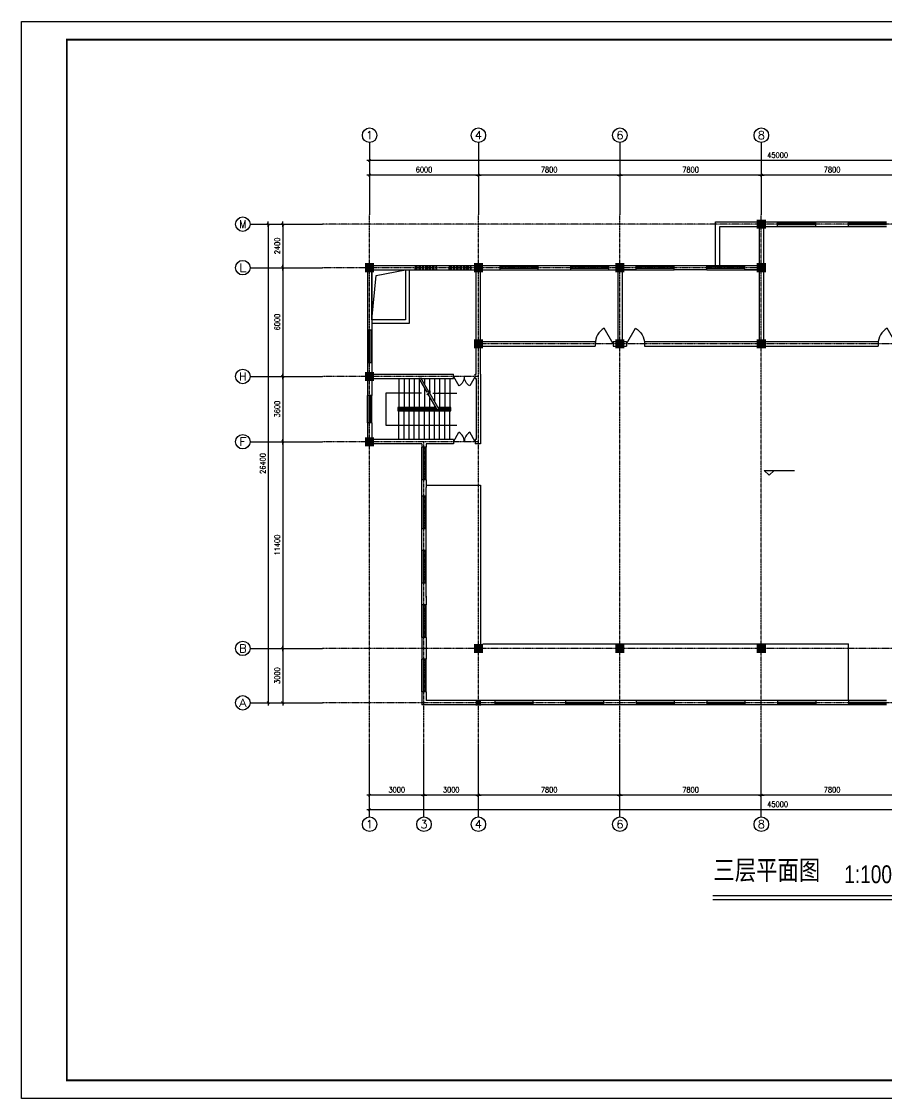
# Model space of a CAD drawing. Header units: millimetres. Extents: x 607 to 84707, y 378 to 59778.
# Drawn here: x 607 to 48298, y 378 to 59778 of the extents above; entities that cross this region are included whole.
import ezdxf
from ezdxf.enums import TextEntityAlignment as Align

# ---------------------------------------------------------------- set-up
doc = ezdxf.new("R2010")
doc.units = ezdxf.units.MM
for name, pattern in [('CONTINOUS', [0]), ('DASH', [0.35, 0.25, -0.1]), ('DOTE', [2.42, 2, -0.2, 0.02, -0.2])]:
    doc.linetypes.add(name, pattern=pattern)
for name, color, linetype in [('AXIS', 3, 'Continuous'), ('AXIS_TEXT', 7, 'Continuous'), ('COLUMN', 7, 'Continuous'), ('DOTE', 1, 'DOTE'), ('LVTRY', 6, 'Continuous'), ('PUB_DIM', 3, 'Continuous'), ('STAIR', 2, 'Continuous'), ('WALL', 21, 'Continuous'), ('WINDOW', 2, 'Continuous'), ('WINDOW_TEXT', 7, 'Continuous'), ('其他配件', 62, 'Continuous')]:
    doc.layers.add(name, color=color, linetype=linetype)
doc.styles.add('COMPLEX', font='COMPLEX')
doc.styles.add('DIM_FONT', font='SIMPLEX.shx', dxfattribs={"width": 0.8})
doc.styles.add('SIMPLEX', font='SIMPLEX.SHX')
doc.dimstyles.new('AXIS', dxfattribs={"dimtxt": 300, "dimasz": 1, "dimexe": 250, "dimexo": 300, "dimgap": 150, "dimtad": 1, "dimdec": 0, "dimzin": 0, "dimdsep": 46, "dimtxsty": 'DIM_FONT', "dimblk": '_DIMX', "dimcen": 0.09, "dimse1": 1, "dimse2": 1, "dimclrt": 7, "dimadec": 0, "dimazin": 0, "dimtfac": 1, "dimtdec": 0, "dimtix": 1, "dimtmove": 2, "dimatfit": 3, "dimldrblk": '_DIMX', "dimfxl": 1, "dimtolj": 1, "dimtzin": 0, "dimarcsym": 0})

# ---------------------------------------------------------------- blocks, each defined once
blk = doc.blocks.new('_FZH')
blk.add_solid([(-0.5, -0.5), (0.5, -0.5), (-0.5, 0.5), (0.5, 0.5)])
blk = doc.blocks.new('_WBLK')
for p, q in [((-0.5, 0.5), (0.5, 0.5)), ((0.5, 0.167), (-0.5, 0.167)), ((0.5, -0.167), (-0.5, -0.167)), ((-0.5, -0.5), (0.5, -0.5))]:
    blk.add_line(p, q)
at = {"layer": 'WINDOW_TEXT', "style": 'SIMPLEX', "flags": 9}
blk.add_attdef('A', text='', height=1, dxfattribs=at).set_placement((0, 1.5), align=Align.MIDDLE)
blk = doc.blocks.new('M_B0OPK')
for p, q in [((-0.5, 0.5), (0.5, 0.5)), ((0.5, 0.167), (-0.5, 0.167)), ((0.5, -0.167), (-0.5, -0.167)), ((-0.5, -0.5), (0.5, -0.5))]:
    blk.add_line(p, q)
blk = doc.blocks.new('_ARROW')
blk.add_solid([(0, 0), (-1, 0.1), (-1, -0.1)])
blk = doc.blocks.new('_GCBLK')
at = {"linetype": 'DASH'}
for p, q in [((-0.5, -0.5), (-0.5, 0.5)), ((0.5, -0.5), (0.5, 0.5)), ((-0.5, 0.2), (0.5, 0.2)), ((-0.5, -0.2), (0.5, -0.2))]:
    blk.add_line(p, q, dxfattribs=at)
at = {"layer": 'WINDOW_TEXT', "style": 'SIMPLEX', "flags": 9}
blk.add_attdef('A', text='', height=1, dxfattribs=at).set_placement((0, 1.5), align=Align.MIDDLE)
blk = doc.blocks.new('_DBLK')
blk.add_line((-0.5, 0), (0, -0.866))
blk.add_arc((-0.5, 0), 1, 300, 0)
at = {"layer": 'WINDOW_TEXT', "style": 'SIMPLEX', "flags": 9}
blk.add_attdef('A', text='', height=1, dxfattribs=at).set_placement((0, 1.5), align=Align.MIDDLE)
blk = doc.blocks.new('_DBLK1')
for p, q in [((-0.5, 0), (-0.25, -0.433)), ((0.5, 0), (0.25, -0.433))]:
    blk.add_line(p, q)
for centre, start, end in [((-0.5, 0), 300, 0), ((0.5, 0), 180, 240)]:
    blk.add_arc(centre, 0.5, start, end)
at = {"layer": 'WINDOW_TEXT', "style": 'SIMPLEX', "flags": 9}
blk.add_attdef('A', text='', height=1, dxfattribs=at).set_placement((0, 1.5), align=Align.MIDDLE)
blk = doc.blocks.new('_AXISO')
blk.add_circle((0, 0), 0.5)
at = {"layer": 'AXIS_TEXT', "style": 'COMPLEX', "width": 1.041667}
blk.add_attdef('A', text='', height=0.56, dxfattribs=at).set_placement((-0.25, -0.28), (0.25, -0.28), align=Align.FIT)
blk = doc.blocks.new('_DIMX')
blk.add_line((-150, 0), (150, 0))
at = {"const_width": 50}
blk.add_lwpolyline([(-70, -70), (70, 70)], dxfattribs=at)
blk = doc.blocks.new('*D62')
at = {"layer": 'AXIS', "color": 0, "linetype": 'CONTINOUS', "lineweight": -2}
blk.add_line((15008, 46201), (15008, 40203), dxfattribs=at)
at = {"layer": 'DEFPOINTS', "color": 0, "linetype": 'CONTINOUS'}
for p in [(17208, 46202), (15008, 40202), (17208, 40202)]:
    blk.add_point(p, dxfattribs=at)
at = {"layer": 'AXIS', "color": 0, "linetype": 'CONTINOUS', "lineweight": -2}
for p, rotation in [((15008, 46202), 90), ((15008, 40202), 270)]:
    blk.add_blockref('_DIMX', p, dxfattribs=dict(at, rotation=rotation))
at = {"layer": 'AXIS', "color": 7, "linetype": 'CONTINOUS', "insert": (14708, 43202), "char_height": 300, "attachment_point": 5, "rotation": 90, "style": 'DIM_FONT'}
blk.add_mtext('\\A1;6000', dxfattribs=at)
blk = doc.blocks.new('*D63')
at = {"layer": 'AXIS', "color": 0, "linetype": 'CONTINOUS', "lineweight": -2}
blk.add_line((15008, 40201), (15008, 36603), dxfattribs=at)
at = {"layer": 'DEFPOINTS', "color": 0, "linetype": 'CONTINOUS'}
for p in [(17208, 40202), (15008, 36602), (17208, 36602)]:
    blk.add_point(p, dxfattribs=at)
at = {"layer": 'AXIS', "color": 0, "linetype": 'CONTINOUS', "lineweight": -2}
for p, rotation in [((15008, 40202), 90), ((15008, 36602), 270)]:
    blk.add_blockref('_DIMX', p, dxfattribs=dict(at, rotation=rotation))
at = {"layer": 'AXIS', "color": 7, "linetype": 'CONTINOUS', "insert": (14708, 38402), "char_height": 300, "attachment_point": 5, "rotation": 90, "style": 'DIM_FONT'}
blk.add_mtext('\\A1;3600', dxfattribs=at)
blk = doc.blocks.new('*D64')
at = {"layer": 'AXIS', "color": 0, "linetype": 'CONTINOUS', "lineweight": -2}
blk.add_line((15008, 36601), (15008, 25203), dxfattribs=at)
at = {"layer": 'DEFPOINTS', "color": 0, "linetype": 'CONTINOUS'}
for p in [(17208, 36602), (15008, 25202), (17208, 25202)]:
    blk.add_point(p, dxfattribs=at)
at = {"layer": 'AXIS', "color": 0, "linetype": 'CONTINOUS', "lineweight": -2}
for p, rotation in [((15008, 36602), 90), ((15008, 25202), 270)]:
    blk.add_blockref('_DIMX', p, dxfattribs=dict(at, rotation=rotation))
at = {"layer": 'AXIS', "color": 7, "linetype": 'CONTINOUS', "insert": (14708, 30902), "char_height": 300, "attachment_point": 5, "rotation": 90, "style": 'DIM_FONT'}
blk.add_mtext('\\A1;11400', dxfattribs=at)
blk = doc.blocks.new('*D65')
at = {"layer": 'AXIS', "color": 0, "linetype": 'CONTINOUS', "lineweight": -2}
blk.add_line((15008, 25201), (15008, 22203), dxfattribs=at)
at = {"layer": 'DEFPOINTS', "color": 0, "linetype": 'CONTINOUS'}
for p in [(17208, 25202), (15008, 22202), (17208, 22202)]:
    blk.add_point(p, dxfattribs=at)
at = {"layer": 'AXIS', "color": 0, "linetype": 'CONTINOUS', "lineweight": -2}
for p, rotation in [((15008, 25202), 90), ((15008, 22202), 270)]:
    blk.add_blockref('_DIMX', p, dxfattribs=dict(at, rotation=rotation))
at = {"layer": 'AXIS', "color": 7, "linetype": 'CONTINOUS', "insert": (14708, 23702), "char_height": 300, "attachment_point": 5, "rotation": 90, "style": 'DIM_FONT'}
blk.add_mtext('\\A1;3000', dxfattribs=at)
blk = doc.blocks.new('*D66')
at = {"layer": 'AXIS', "color": 0, "linetype": 'CONTINOUS', "lineweight": -2}
blk.add_line((14208, 48601), (14208, 22203), dxfattribs=at)
at = {"layer": 'DEFPOINTS', "color": 0, "linetype": 'CONTINOUS'}
for p in [(17208, 48602), (14208, 22202), (17208, 22202)]:
    blk.add_point(p, dxfattribs=at)
at = {"layer": 'AXIS', "color": 0, "linetype": 'CONTINOUS', "lineweight": -2}
for p, rotation in [((14208, 48602), 90), ((14208, 22202), 270)]:
    blk.add_blockref('_DIMX', p, dxfattribs=dict(at, rotation=rotation))
at = {"layer": 'AXIS', "color": 7, "linetype": 'CONTINOUS', "insert": (13908, 35402), "char_height": 300, "attachment_point": 5, "rotation": 90, "style": 'DIM_FONT'}
blk.add_mtext('\\A1;26400', dxfattribs=at)
blk = doc.blocks.new('*D69')
at = {"layer": 'AXIS', "color": 0, "linetype": 'CONTINOUS', "lineweight": -2}
blk.add_line((49197, 17104), (41399, 17104), dxfattribs=at)
at = {"layer": 'DEFPOINTS', "color": 0, "linetype": 'CONTINOUS'}
for p in [(41398, 19904), (49198, 19904), (41398, 17104)]:
    blk.add_point(p, dxfattribs=at)
at = {"layer": 'AXIS', "color": 0, "linetype": 'CONTINOUS', "lineweight": -2, "rotation": 180}
blk.add_blockref('_DIMX', (41398, 17104), dxfattribs=at)
at = {"layer": 'AXIS', "color": 0, "linetype": 'CONTINOUS', "lineweight": -2}
blk.add_blockref('_DIMX', (49198, 17104), dxfattribs=at)
at = {"layer": 'AXIS', "color": 7, "linetype": 'CONTINOUS', "insert": (45298, 17404), "char_height": 300, "attachment_point": 5, "style": 'DIM_FONT'}
blk.add_mtext('\\A1;7800', dxfattribs=at)
blk = doc.blocks.new('*D70')
at = {"layer": 'AXIS', "color": 0, "linetype": 'CONTINOUS', "lineweight": -2}
blk.add_line((41397, 17104), (33599, 17104), dxfattribs=at)
at = {"layer": 'DEFPOINTS', "color": 0, "linetype": 'CONTINOUS'}
for p in [(33598, 19904), (41398, 19904), (33598, 17104)]:
    blk.add_point(p, dxfattribs=at)
at = {"layer": 'AXIS', "color": 0, "linetype": 'CONTINOUS', "lineweight": -2, "rotation": 180}
blk.add_blockref('_DIMX', (33598, 17104), dxfattribs=at)
at = {"layer": 'AXIS', "color": 0, "linetype": 'CONTINOUS', "lineweight": -2}
blk.add_blockref('_DIMX', (41398, 17104), dxfattribs=at)
at = {"layer": 'AXIS', "color": 7, "linetype": 'CONTINOUS', "insert": (37498, 17404), "char_height": 300, "attachment_point": 5, "style": 'DIM_FONT'}
blk.add_mtext('\\A1;7800', dxfattribs=at)
blk = doc.blocks.new('*D71')
at = {"layer": 'AXIS', "color": 0, "linetype": 'CONTINOUS', "lineweight": -2}
blk.add_line((33597, 17104), (25799, 17104), dxfattribs=at)
at = {"layer": 'DEFPOINTS', "color": 0, "linetype": 'CONTINOUS'}
for p in [(25798, 19904), (33598, 19904), (25798, 17104)]:
    blk.add_point(p, dxfattribs=at)
at = {"layer": 'AXIS', "color": 0, "linetype": 'CONTINOUS', "lineweight": -2, "rotation": 180}
blk.add_blockref('_DIMX', (25798, 17104), dxfattribs=at)
at = {"layer": 'AXIS', "color": 0, "linetype": 'CONTINOUS', "lineweight": -2}
blk.add_blockref('_DIMX', (33598, 17104), dxfattribs=at)
at = {"layer": 'AXIS', "color": 7, "linetype": 'CONTINOUS', "insert": (29698, 17404), "char_height": 300, "attachment_point": 5, "style": 'DIM_FONT'}
blk.add_mtext('\\A1;7800', dxfattribs=at)
blk = doc.blocks.new('*D72')
at = {"layer": 'AXIS', "color": 0, "linetype": 'CONTINOUS', "lineweight": -2}
blk.add_line((25797, 17104), (22799, 17104), dxfattribs=at)
at = {"layer": 'DEFPOINTS', "color": 0, "linetype": 'CONTINOUS'}
for p in [(22798, 19904), (25798, 19904), (22798, 17104)]:
    blk.add_point(p, dxfattribs=at)
at = {"layer": 'AXIS', "color": 0, "linetype": 'CONTINOUS', "lineweight": -2, "rotation": 180}
blk.add_blockref('_DIMX', (22798, 17104), dxfattribs=at)
at = {"layer": 'AXIS', "color": 0, "linetype": 'CONTINOUS', "lineweight": -2}
blk.add_blockref('_DIMX', (25798, 17104), dxfattribs=at)
at = {"layer": 'AXIS', "color": 7, "linetype": 'CONTINOUS', "insert": (24298, 17404), "char_height": 300, "attachment_point": 5, "style": 'DIM_FONT'}
blk.add_mtext('\\A1;3000', dxfattribs=at)
blk = doc.blocks.new('*D73')
at = {"layer": 'AXIS', "color": 0, "linetype": 'CONTINOUS', "lineweight": -2}
blk.add_line((22797, 17104), (19799, 17104), dxfattribs=at)
at = {"layer": 'DEFPOINTS', "color": 0, "linetype": 'CONTINOUS'}
for p in [(19798, 19904), (22798, 19904), (19798, 17104)]:
    blk.add_point(p, dxfattribs=at)
at = {"layer": 'AXIS', "color": 0, "linetype": 'CONTINOUS', "lineweight": -2, "rotation": 180}
blk.add_blockref('_DIMX', (19798, 17104), dxfattribs=at)
at = {"layer": 'AXIS', "color": 0, "linetype": 'CONTINOUS', "lineweight": -2}
blk.add_blockref('_DIMX', (22798, 17104), dxfattribs=at)
at = {"layer": 'AXIS', "color": 7, "linetype": 'CONTINOUS', "insert": (21298, 17404), "char_height": 300, "attachment_point": 5, "style": 'DIM_FONT'}
blk.add_mtext('\\A1;3000', dxfattribs=at)
blk = doc.blocks.new('*D74')
at = {"layer": 'AXIS', "color": 0, "linetype": 'CONTINOUS', "lineweight": -2}
blk.add_line((64797, 16304), (19799, 16304), dxfattribs=at)
at = {"layer": 'DEFPOINTS', "color": 0, "linetype": 'CONTINOUS'}
for p in [(19798, 19904), (64798, 19904), (19798, 16304)]:
    blk.add_point(p, dxfattribs=at)
at = {"layer": 'AXIS', "color": 0, "linetype": 'CONTINOUS', "lineweight": -2, "rotation": 180}
blk.add_blockref('_DIMX', (19798, 16304), dxfattribs=at)
at = {"layer": 'AXIS', "color": 0, "linetype": 'CONTINOUS', "lineweight": -2}
blk.add_blockref('_DIMX', (64798, 16304), dxfattribs=at)
at = {"layer": 'AXIS', "color": 7, "linetype": 'CONTINOUS', "insert": (42298, 16604), "char_height": 300, "attachment_point": 5, "style": 'DIM_FONT'}
blk.add_mtext('\\A1;45000', dxfattribs=at)
blk = doc.blocks.new('*D47')
at = {"layer": 'AXIS', "color": 0, "linetype": 'CONTINOUS', "lineweight": -2}
blk.add_line((49197, 51308), (41399, 51308), dxfattribs=at)
at = {"layer": 'DEFPOINTS', "color": 0, "linetype": 'CONTINOUS'}
for p in [(41398, 51308), (41398, 49108), (49198, 49108)]:
    blk.add_point(p, dxfattribs=at)
at = {"layer": 'AXIS', "color": 0, "linetype": 'CONTINOUS', "lineweight": -2, "rotation": 180}
blk.add_blockref('_DIMX', (41398, 51308), dxfattribs=at)
at = {"layer": 'AXIS', "color": 0, "linetype": 'CONTINOUS', "lineweight": -2}
blk.add_blockref('_DIMX', (49198, 51308), dxfattribs=at)
at = {"layer": 'AXIS', "color": 7, "linetype": 'CONTINOUS', "insert": (45298, 51608), "char_height": 300, "attachment_point": 5, "style": 'DIM_FONT'}
blk.add_mtext('\\A1;7800', dxfattribs=at)
blk = doc.blocks.new('*D48')
at = {"layer": 'AXIS', "color": 0, "linetype": 'CONTINOUS', "lineweight": -2}
blk.add_line((41397, 51308), (33599, 51308), dxfattribs=at)
at = {"layer": 'DEFPOINTS', "color": 0, "linetype": 'CONTINOUS'}
for p in [(33598, 51308), (33598, 49108), (41398, 49108)]:
    blk.add_point(p, dxfattribs=at)
at = {"layer": 'AXIS', "color": 0, "linetype": 'CONTINOUS', "lineweight": -2, "rotation": 180}
blk.add_blockref('_DIMX', (33598, 51308), dxfattribs=at)
at = {"layer": 'AXIS', "color": 0, "linetype": 'CONTINOUS', "lineweight": -2}
blk.add_blockref('_DIMX', (41398, 51308), dxfattribs=at)
at = {"layer": 'AXIS', "color": 7, "linetype": 'CONTINOUS', "insert": (37498, 51608), "char_height": 300, "attachment_point": 5, "style": 'DIM_FONT'}
blk.add_mtext('\\A1;7800', dxfattribs=at)
blk = doc.blocks.new('*D49')
at = {"layer": 'AXIS', "color": 0, "linetype": 'CONTINOUS', "lineweight": -2}
blk.add_line((33597, 51308), (25799, 51308), dxfattribs=at)
at = {"layer": 'DEFPOINTS', "color": 0, "linetype": 'CONTINOUS'}
for p in [(25798, 51308), (25798, 49108), (33598, 49108)]:
    blk.add_point(p, dxfattribs=at)
at = {"layer": 'AXIS', "color": 0, "linetype": 'CONTINOUS', "lineweight": -2, "rotation": 180}
blk.add_blockref('_DIMX', (25798, 51308), dxfattribs=at)
at = {"layer": 'AXIS', "color": 0, "linetype": 'CONTINOUS', "lineweight": -2}
blk.add_blockref('_DIMX', (33598, 51308), dxfattribs=at)
at = {"layer": 'AXIS', "color": 7, "linetype": 'CONTINOUS', "insert": (29698, 51608), "char_height": 300, "attachment_point": 5, "style": 'DIM_FONT'}
blk.add_mtext('\\A1;7800', dxfattribs=at)
blk = doc.blocks.new('*D50')
at = {"layer": 'AXIS', "color": 0, "linetype": 'CONTINOUS', "lineweight": -2}
blk.add_line((25797, 51308), (19799, 51308), dxfattribs=at)
at = {"layer": 'DEFPOINTS', "color": 0, "linetype": 'CONTINOUS'}
for p in [(19798, 51308), (19798, 49108), (25798, 49108)]:
    blk.add_point(p, dxfattribs=at)
at = {"layer": 'AXIS', "color": 0, "linetype": 'CONTINOUS', "lineweight": -2, "rotation": 180}
blk.add_blockref('_DIMX', (19798, 51308), dxfattribs=at)
at = {"layer": 'AXIS', "color": 0, "linetype": 'CONTINOUS', "lineweight": -2}
blk.add_blockref('_DIMX', (25798, 51308), dxfattribs=at)
at = {"layer": 'AXIS', "color": 7, "linetype": 'CONTINOUS', "insert": (22798, 51608), "char_height": 300, "attachment_point": 5, "style": 'DIM_FONT'}
blk.add_mtext('\\A1;6000', dxfattribs=at)
blk = doc.blocks.new('*D51')
at = {"layer": 'AXIS', "color": 0, "linetype": 'CONTINOUS', "lineweight": -2}
blk.add_line((64797, 52108), (19799, 52108), dxfattribs=at)
at = {"layer": 'DEFPOINTS', "color": 0, "linetype": 'CONTINOUS'}
for p in [(19798, 52108), (19798, 49108), (64798, 49108)]:
    blk.add_point(p, dxfattribs=at)
at = {"layer": 'AXIS', "color": 0, "linetype": 'CONTINOUS', "lineweight": -2, "rotation": 180}
blk.add_blockref('_DIMX', (19798, 52108), dxfattribs=at)
at = {"layer": 'AXIS', "color": 0, "linetype": 'CONTINOUS', "lineweight": -2}
blk.add_blockref('_DIMX', (64798, 52108), dxfattribs=at)
at = {"layer": 'AXIS', "color": 7, "linetype": 'CONTINOUS', "insert": (42298, 52408), "char_height": 300, "attachment_point": 5, "style": 'DIM_FONT'}
blk.add_mtext('\\A1;45000', dxfattribs=at)
blk = doc.blocks.new('*D56')
at = {"layer": 'AXIS', "color": 0, "linetype": 'CONTINOUS', "lineweight": -2}
blk.add_line((15008, 48601), (15008, 46203), dxfattribs=at)
at = {"layer": 'DEFPOINTS', "color": 0, "linetype": 'CONTINOUS'}
for p in [(17208, 48602), (15008, 46202), (17208, 46202)]:
    blk.add_point(p, dxfattribs=at)
at = {"layer": 'AXIS', "color": 0, "linetype": 'CONTINOUS', "lineweight": -2}
for p, rotation in [((15008, 48602), 90), ((15008, 46202), 270)]:
    blk.add_blockref('_DIMX', p, dxfattribs=dict(at, rotation=rotation))
at = {"layer": 'AXIS', "color": 7, "linetype": 'CONTINOUS', "insert": (14708, 47402), "char_height": 300, "attachment_point": 5, "rotation": 90, "style": 'DIM_FONT'}
blk.add_mtext('\\A1;2400', dxfattribs=at)

msp = doc.modelspace()

# ---------------------------------------------------------------- linework, layer by layer
msp.add_lwpolyline([(606.8, 378.1), (606.8, 59778.1), (84706.8, 59778.1), (84706.8, 378.1), (606.8, 378.1)], close=True)
at = {"const_width": 100}
msp.add_lwpolyline([(3106.8, 1378.1), (3106.8, 58778.1), (83706.8, 58778.1), (83706.8, 1378.1)], close=True, dxfattribs=at)
at = {"layer": 'AXIS', "linetype": 'CONTINOUS'}
for p, q in [((19798.1, 53108), (19798.1, 49108)), ((25798.1, 53108), (25798.1, 49108)), ((33598.1, 53108), (33598.1, 49108)), ((41398.1, 53108), (41398.1, 49108)), ((13207.9, 48601.7), (17207.9, 48601.7)), ((13207.9, 46201.7), (17207.9, 46201.7)), ((13207.9, 40201.7), (17207.9, 40201.7)), ((13207.9, 36601.7), (17207.9, 36601.7)), ((13207.9, 25201.7), (17207.9, 25201.7)), ((13207.9, 22201.7), (17207.9, 22201.7)), ((19798.1, 15903.7), (19798.1, 19903.7)), ((22798.1, 15903.7), (22798.1, 19903.7)), ((25798.1, 15903.7), (25798.1, 19903.7)), ((33598.1, 15903.7), (33598.1, 19903.7)), ((41398.1, 15903.7), (41398.1, 19903.7))]:
    msp.add_line(p, q, dxfattribs=at)
at = {"layer": 'DOTE', "ltscale": 0.2}
for p, q in [((19798.1, 19903.7), (19798.1, 49108)), ((25798.1, 19903.7), (25798.1, 49108)), ((33598.1, 19903.7), (33598.1, 49108)), ((41398.1, 19903.7), (41398.1, 49108)), ((67048.8, 48601.7), (17207.9, 48601.7)), ((41398.1, 46201.7), (17207.9, 46201.7)), ((67048.8, 42001.7), (25798.1, 42001.7)), ((25798.1, 40201.7), (17207.9, 40201.7)), ((25798.1, 36601.7), (17207.9, 36601.7)), ((22798.1, 19903.7), (22798.1, 36601.7)), ((67048.8, 25201.7), (17207.9, 25201.7)), ((67048.8, 22201.7), (17207.9, 22201.7))]:
    msp.add_line(p, q, dxfattribs=at)
at = {"layer": 'LVTRY'}
for p, q in [((38878.1, 46321.7), (38878.1, 48721.7)), ((38878.1, 48721.7), (41278.1, 48721.7)), ((39118.1, 48481.7), (41278.1, 48481.7)), ((39118.1, 46321.7), (39118.1, 48481.7))]:
    msp.add_line(p, q, dxfattribs=at)
at = {"layer": 'PUB_DIM'}
for p, q in [((41558.5, 35023.3), (42098.5, 35023.3)), ((41828.5, 34753.3), (41558.5, 35023.3)), ((41828.5, 35023.3), (43222.2, 35023.3)), ((42098.5, 35023.3), (41828.5, 34753.3)), ((38732.1, 11351.2), (48731.2, 11351.2))]:
    msp.add_line(p, q, dxfattribs=at)
at = {"layer": 'PUB_DIM', "linetype": 'CONTINOUS'}
for points in [[(22668.1, 39286.7), (20687.4, 39286.7), (20687.4, 37516.7), (24615.3, 37516.7)], [(23288.8, 39286.7), (24615.3, 39286.7)]]:
    msp.add_lwpolyline(points, dxfattribs=at)
at = {"layer": 'STAIR', "linetype": 'CONTINOUS'}
for p, q in [((21418.1, 40081.7), (21418.1, 38491.7)), ((21698.1, 40081.7), (21698.1, 38491.7)), ((21978.1, 40081.7), (21978.1, 38491.7)), ((22258.1, 40081.7), (22258.1, 38491.7)), ((22972.7, 39329), (22513.1, 40125)), ((22538.1, 40081.7), (22538.1, 38491.7)), ((23073.2, 39354.9), (22628.6, 40125)), ((22818.1, 40081.7), (22818.1, 39796.8)), ((23098.1, 40081.7), (23098.1, 39361.3)), ((23378.1, 40081.7), (23378.1, 38826.8)), ((23658.1, 40081.7), (23658.1, 38491.7)), ((23938.1, 40081.7), (23938.1, 38491.7)), ((24218.1, 40081.7), (24218.1, 38491.7)), ((22818.1, 39596.8), (22818.1, 38491.7)), ((22953.4, 39202.4), (23153.6, 39375.7)), ((23134.3, 39249.1), (22953.4, 39202.4)), ((23153.6, 39375.7), (22972.7, 39329)), ((23525.4, 38371.7), (23033.8, 39223.1)), ((23640.9, 38371.7), (23134.3, 39249.1)), ((23098.1, 39111.8), (23098.1, 38491.7)), ((23378.1, 38626.8), (23378.1, 38491.7)), ((21358.1, 38491.7), (21358.1, 38311.7)), ((23456.1, 38491.7), (21358.1, 38491.7)), ((21358.1, 38311.7), (24278.1, 38311.7)), ((21418.1, 38431.7), (21418.1, 38371.7)), ((23490.7, 38431.7), (21418.1, 38431.7)), ((21418.1, 38371.7), (24218.1, 38371.7)), ((21418.1, 36721.7), (21418.1, 38311.7)), ((21698.1, 36721.7), (21698.1, 38311.7)), ((21978.1, 36721.7), (21978.1, 38311.7)), ((22258.1, 36721.7), (22258.1, 38311.7)), ((22538.1, 36721.7), (22538.1, 38311.7)), ((22818.1, 36721.7), (22818.1, 38311.7)), ((23098.1, 36721.7), (23098.1, 38311.7)), ((23378.1, 36721.7), (23378.1, 38311.7)), ((24278.1, 38491.7), (23571.6, 38491.7)), ((24218.1, 38431.7), (23606.2, 38431.7)), ((23658.1, 36721.7), (23658.1, 38311.7)), ((23938.1, 36721.7), (23938.1, 38311.7)), ((24218.1, 38371.7), (24218.1, 38431.7)), ((24218.1, 36721.7), (24218.1, 38311.7)), ((24278.1, 38311.7), (24278.1, 38491.7))]:
    msp.add_line(p, q, dxfattribs=at)
at = {"layer": 'WALL'}
for p, q in [((41278.1, 48721.7), (41278.1, 46321.7)), ((41518.1, 48481.7), (42298.1, 48481.7)), ((41518.1, 48481.7), (41518.1, 42121.7)), ((41518.1, 46081.7), (41518.1, 42121.7)), ((41518.1, 42121.7), (47838.1, 42121.7)), ((41518.1, 41881.7), (47838.1, 41881.7)), ((47838.1, 42121.7), (47838.1, 41881.7)), ((22918.1, 33601.7), (22678.1, 33601.7)), ((22918.1, 31801.7), (22678.1, 31801.7)), ((22918.1, 30601.7), (22678.1, 30601.7)), ((22918.1, 28801.7), (22678.1, 28801.7)), ((38732.1, 11575.9), (48731.2, 11575.9))]:
    msp.add_line(p, q, dxfattribs=at)
at = {"layer": 'WALL', "linetype": 'CONTINOUS'}
for p, q in [((41278.1, 48721.7), (42298.1, 48721.7)), ((42298.1, 48481.7), (42298.1, 48721.7)), ((44398.1, 48721.7), (46198.1, 48721.7)), ((44398.1, 48481.7), (44398.1, 48721.7)), ((46198.1, 48481.7), (46198.1, 48721.7)), ((44398.1, 48481.7), (46198.1, 48481.7)), ((19678.1, 46321.7), (22744.1, 46321.7)), ((19678.1, 46321.7), (19678.1, 42751.7)), ((19918.1, 46081.7), (19918.1, 43321.7)), ((19918.1, 46081.7), (19918.1, 43321.7)), ((19918.1, 46081.7), (21778.1, 46081.7)), ((21778.1, 46081.7), (23788.1, 46081.7)), ((22744.1, 46321.7), (26998.1, 46321.7)), ((23788.1, 46081.7), (25678.1, 46081.7)), ((25678.1, 40321.7), (25678.1, 46081.7)), ((25918.1, 46081.7), (26998.1, 46081.7)), ((25918.1, 42121.7), (25918.1, 46081.7)), ((26998.1, 46081.7), (26998.1, 46321.7)), ((29098.1, 46081.7), (29098.1, 46321.7)), ((29098.1, 46321.7), (30898.1, 46321.7)), ((29098.1, 46081.7), (30898.1, 46081.7)), ((30898.1, 46081.7), (30898.1, 46321.7)), ((32998.1, 46321.7), (34498.1, 46321.7)), ((32998.1, 46081.7), (32998.1, 46321.7)), ((32998.1, 46081.7), (34498.1, 46081.7)), ((33478.1, 46081.7), (33478.1, 42121.7)), ((33718.1, 46081.7), (33718.1, 41881.7)), ((34498.1, 46081.7), (33718.1, 46081.7)), ((34498.1, 46081.7), (34498.1, 46321.7)), ((36598.1, 46321.7), (38398.1, 46321.7)), ((36598.1, 46081.7), (36598.1, 46321.7)), ((37725.9, 46081.7), (36598.1, 46081.7)), ((38398.1, 46081.7), (37618.1, 46081.7)), ((38398.1, 46081.7), (38398.1, 46321.7)), ((40489, 46081.7), (41278.1, 46081.7)), ((40498.1, 46321.7), (41278.1, 46321.7)), ((40498.1, 46081.7), (40498.1, 46321.7)), ((41278.1, 46081.7), (40498.1, 46081.7)), ((41278.1, 46081.7), (41278.1, 42121.7)), ((41278.1, 46081.7), (41278.1, 42121.7)), ((41518.1, 46081.7), (41518.1, 42121.7)), ((19918.1, 43321.7), (19918.1, 42751.7)), ((19918.1, 42751.7), (19678.1, 42751.7)), ((25918.1, 42121.7), (32238.1, 42121.7)), ((25918.1, 41881.7), (32238.1, 41881.7)), ((25918.1, 40321.7), (25918.1, 41881.7)), ((32238.1, 42121.7), (32238.1, 41881.7)), ((33238.1, 42121.7), (33478.1, 42121.7)), ((33238.1, 42121.7), (33238.1, 41881.7)), ((33238.1, 41881.7), (33718.1, 41881.7)), ((33478.1, 41881.7), (33958.1, 41881.7)), ((33718.1, 42121.7), (33958.1, 42121.7)), ((33958.1, 42121.7), (33958.1, 41881.7)), ((34958.1, 42121.7), (41278.1, 42121.7)), ((34958.1, 42121.7), (34958.1, 41881.7)), ((34958.1, 41881.7), (41518.1, 41881.7)), ((19678.1, 40951.7), (19678.1, 40081.7)), ((19918.1, 40951.7), (19678.1, 40951.7)), ((19918.1, 40951.7), (19918.1, 40321.7)), ((19678.1, 40081.7), (19678.1, 39151.7)), ((19918.1, 40321.7), (24418.1, 40321.7)), ((19918.1, 40081.7), (19918.1, 39151.7)), ((19918.1, 40081.7), (24418.1, 40081.7)), ((24418.1, 40081.7), (24418.1, 40321.7)), ((25618.1, 40081.7), (25618.1, 40321.7)), ((25618.1, 40321.7), (25678.1, 40321.7)), ((25678.1, 40081.7), (25618.1, 40081.7)), ((25618.1, 40081.7), (25678.1, 40081.7)), ((25678.1, 40081.7), (25678.1, 36721.7)), ((25918.1, 40321.7), (25918.1, 36481.7)), ((19918.1, 39151.7), (19678.1, 39151.7)), ((19678.1, 37651.7), (19678.1, 36481.7)), ((19918.1, 37651.7), (19678.1, 37651.7)), ((19918.1, 37651.7), (19918.1, 36721.7)), ((22678.1, 36481.7), (19678.1, 36481.7)), ((24418.1, 36721.7), (19918.1, 36721.7)), ((22678.1, 36481.7), (22678.1, 36301.7)), ((22918.1, 36301.7), (22678.1, 36301.7)), ((22918.1, 36481.7), (22918.1, 36301.7)), ((24418.1, 36481.7), (22918.1, 36481.7)), ((24418.1, 36721.7), (24418.1, 36481.7)), ((25678.1, 36721.7), (25618.1, 36721.7)), ((25618.1, 36721.7), (25618.1, 36481.7)), ((25918.1, 36481.7), (25618.1, 36481.7)), ((22918.1, 34501.7), (22678.1, 34501.7)), ((22678.1, 33601.7), (22678.1, 34501.7)), ((22918.1, 34501.7), (22918.1, 34081.7)), ((22918.1, 33601.7), (22918.1, 34081.7)), ((22678.1, 30601.7), (22678.1, 31801.7)), ((22918.1, 30601.7), (22918.1, 31801.7)), ((22678.1, 27601.7), (22678.1, 28801.7)), ((22918.1, 28011.9), (22918.1, 28801.7)), ((22918.1, 28081.7), (22918.1, 27601.7)), ((22918.1, 27601.7), (22678.1, 27601.7)), ((22678.1, 25801.7), (22678.1, 24601.7)), ((22918.1, 25801.7), (22678.1, 25801.7)), ((22918.1, 25801.7), (22918.1, 25081.7)), ((22918.1, 25081.7), (22918.1, 24601.7)), ((22918.1, 24601.7), (22678.1, 24601.7)), ((22678.1, 22801.7), (22678.1, 22081.7)), ((22918.1, 22801.7), (22678.1, 22801.7)), ((22918.1, 22801.7), (22918.1, 22321.7)), ((26698.1, 22081.7), (22678.1, 22081.7)), ((25678.1, 22321.7), (22918.1, 22321.7)), ((26698.1, 22321.7), (22918.1, 22321.7)), ((26698.1, 22321.7), (26698.1, 22081.7)), ((28798.1, 22321.7), (28798.1, 22081.7)), ((30598.1, 22321.7), (28798.1, 22321.7)), ((30598.1, 22081.7), (28798.1, 22081.7)), ((30598.1, 22321.7), (30598.1, 22081.7)), ((32698.1, 22321.7), (32698.1, 22081.7)), ((34498.1, 22321.7), (32698.1, 22321.7)), ((34498.1, 22081.7), (32698.1, 22081.7)), ((34498.1, 22321.7), (34498.1, 22081.7)), ((36598.1, 22321.7), (36598.1, 22081.7)), ((38398.1, 22321.7), (36598.1, 22321.7)), ((38398.1, 22081.7), (36598.1, 22081.7)), ((38398.1, 22321.7), (38398.1, 22081.7)), ((40498.1, 22321.7), (40498.1, 22081.7)), ((42298.1, 22321.7), (40498.1, 22321.7)), ((42298.1, 22081.7), (40498.1, 22081.7)), ((42298.1, 22321.7), (42298.1, 22081.7)), ((44398.1, 22321.7), (44398.1, 22081.7)), ((46198.1, 22321.7), (44398.1, 22321.7)), ((46198.1, 22081.7), (44398.1, 22081.7)), ((46198.1, 22321.7), (46198.1, 22081.7))]:
    msp.add_line(p, q, dxfattribs=at)
at = {"layer": '其他配件', "linetype": 'CONTINOUS'}
for p, q in [((19918.1, 43321.7), (20167.5, 45776.4)), ((20167.5, 45776.4), (21778.1, 46081.7)), ((19918.1, 40951.7), (19918.1, 42751.7)), ((22918.1, 34201.7), (25918.1, 34201.7)), ((25918.1, 34201.7), (25918.1, 25451.7)), ((26048.1, 25451.7), (46198.1, 25451.7)), ((46198.1, 22321.7), (46198.1, 25451.7))]:
    msp.add_line(p, q, dxfattribs=at)
msp.add_lwpolyline([(19918.1, 46081.7), (21778.1, 46081.7), (21778.1, 43321.7), (19918.1, 43321.7)], close=True, dxfattribs=at)
msp.add_lwpolyline([(21978.1, 46081.7), (21978.1, 43121.7), (19918.1, 43121.7)], dxfattribs=at)

# ---------------------------------------------------------------- block references
at = {"layer": 'AXIS', "linetype": 'CONTINOUS'}
ref = msp.add_blockref('_AXISO', (19798.1, 53508), dxfattribs=dict(at, xscale=800, yscale=800, zscale=800))
ref.add_attrib('A', '1', dxfattribs={"layer": 'AXIS_TEXT', "height": 448, "style": 'COMPLEX', "width": 2.083333}).set_placement((19598.1, 53284), (19998.1, 53284), align=Align.FIT)
ref = msp.add_blockref('_AXISO', (25798.1, 53508), dxfattribs=dict(at, xscale=800, yscale=800, zscale=800))
ref.add_attrib('A', '4', dxfattribs={"layer": 'AXIS_TEXT', "height": 448, "style": 'COMPLEX', "width": 1.171875}).set_placement((25598.1, 53284), (25998.1, 53284), align=Align.FIT)
ref = msp.add_blockref('_AXISO', (33598.1, 53508), dxfattribs=dict(at, xscale=800, yscale=800, zscale=800))
ref.add_attrib('A', '6', dxfattribs={"layer": 'AXIS_TEXT', "height": 448, "style": 'COMPLEX', "width": 1.339286}).set_placement((33398.1, 53284), (33798.1, 53284), align=Align.FIT)
ref = msp.add_blockref('_AXISO', (41398.1, 53508), dxfattribs=dict(at, xscale=800, yscale=800, zscale=800))
ref.add_attrib('A', '8', dxfattribs={"layer": 'AXIS_TEXT', "height": 448, "style": 'COMPLEX', "width": 1.339286}).set_placement((41198.1, 53284), (41598.1, 53284), align=Align.FIT)
ref = msp.add_blockref('_AXISO', (12807.9, 48601.7), dxfattribs=dict(at, xscale=800, yscale=800, zscale=800))
ref.add_attrib('A', 'M', dxfattribs={"layer": 'AXIS_TEXT', "height": 448, "style": 'COMPLEX', "width": 0.892857}).set_placement((12607.9, 48377.7), (13007.9, 48377.7), align=Align.FIT)
ref = msp.add_blockref('_AXISO', (12807.9, 46201.7), dxfattribs=dict(at, xscale=800, yscale=800, zscale=800))
ref.add_attrib('A', 'L', dxfattribs={"layer": 'AXIS_TEXT', "height": 448, "style": 'COMPLEX', "width": 1.25}).set_placement((12607.9, 45977.7), (13007.9, 45977.7), align=Align.FIT)
ref = msp.add_blockref('_AXISO', (12807.9, 40201.7), dxfattribs=dict(at, xscale=800, yscale=800, zscale=800))
ref.add_attrib('A', 'H', dxfattribs={"layer": 'AXIS_TEXT', "height": 448, "style": 'COMPLEX', "width": 0.9375}).set_placement((12607.9, 39977.7), (13007.9, 39977.7), align=Align.FIT)
ref = msp.add_blockref('_AXISO', (12807.9, 36601.7), dxfattribs=dict(at, xscale=800, yscale=800, zscale=800))
ref.add_attrib('A', 'F', dxfattribs={"layer": 'AXIS_TEXT', "height": 448, "style": 'COMPLEX', "width": 1.171875}).set_placement((12607.9, 36377.7), (13007.9, 36377.7), align=Align.FIT)
ref = msp.add_blockref('_AXISO', (12807.9, 25201.7), dxfattribs=dict(at, xscale=800, yscale=800, zscale=800))
ref.add_attrib('A', 'B', dxfattribs={"layer": 'AXIS_TEXT', "height": 448, "style": 'COMPLEX', "width": 1.102941}).set_placement((12607.9, 24977.7), (13007.9, 24977.7), align=Align.FIT)
at = {"layer": 'AXIS', "linetype": 'CONTINOUS', "xscale": 800, "yscale": 800, "zscale": 800}
msp.add_blockref('_AXISO', (12807.9, 22201.7), dxfattribs=at).add_auto_attribs({'A': 'A'})
at = {"layer": 'AXIS', "linetype": 'CONTINOUS'}
ref = msp.add_blockref('_AXISO', (19798.1, 15503.7), dxfattribs=dict(at, xscale=800, yscale=800, zscale=800))
ref.add_attrib('A', '1', dxfattribs={"layer": 'AXIS_TEXT', "height": 448, "style": 'COMPLEX', "width": 2.083333}).set_placement((19598.1, 15279.7), (19998.1, 15279.7), align=Align.FIT)
ref = msp.add_blockref('_AXISO', (22798.1, 15503.7), dxfattribs=dict(at, xscale=800, yscale=800, zscale=800))
ref.add_attrib('A', '3', dxfattribs={"layer": 'AXIS_TEXT', "height": 448, "style": 'COMPLEX', "width": 1.339286}).set_placement((22598.1, 15279.7), (22998.1, 15279.7), align=Align.FIT)
ref = msp.add_blockref('_AXISO', (25798.1, 15503.7), dxfattribs=dict(at, xscale=800, yscale=800, zscale=800))
ref.add_attrib('A', '4', dxfattribs={"layer": 'AXIS_TEXT', "height": 448, "style": 'COMPLEX', "width": 1.171875}).set_placement((25598.1, 15279.7), (25998.1, 15279.7), align=Align.FIT)
ref = msp.add_blockref('_AXISO', (33598.1, 15503.7), dxfattribs=dict(at, xscale=800, yscale=800, zscale=800))
ref.add_attrib('A', '6', dxfattribs={"layer": 'AXIS_TEXT', "height": 448, "style": 'COMPLEX', "width": 1.339286}).set_placement((33398.1, 15279.7), (33798.1, 15279.7), align=Align.FIT)
ref = msp.add_blockref('_AXISO', (41398.1, 15503.7), dxfattribs=dict(at, xscale=800, yscale=800, zscale=800))
ref.add_attrib('A', '8', dxfattribs={"layer": 'AXIS_TEXT', "height": 448, "style": 'COMPLEX', "width": 1.339286}).set_placement((41198.1, 15279.7), (41598.1, 15279.7), align=Align.FIT)
at = {"layer": 'COLUMN', "linetype": 'CONTINOUS', "xscale": 500, "yscale": 500, "zscale": 500}
for p in [(41398.1, 48601.7), (19798.1, 46201.7), (25798.1, 46201.7), (33598.1, 46201.7), (41398.1, 46201.7), (41398.1, 46201.7), (25798.1, 42001.7), (33598.1, 42001.7), (41398.1, 42001.7), (41398.1, 42001.7), (19798.1, 40201.7), (19798.1, 36601.7), (25798.1, 25201.7), (33598.1, 25201.7), (41398.1, 25201.7)]:
    msp.add_blockref('_FZH', p, dxfattribs=at)
at = {"layer": 'COLUMN', "xscale": 300, "yscale": 300, "zscale": 300}
msp.add_blockref('_FZH', (25798.1, 22201.7), dxfattribs=at)
at = {"layer": 'PUB_DIM', "linetype": 'CONTINOUS', "xscale": 400, "yscale": 400, "zscale": 400}
msp.add_blockref('_ARROW', (22668.1, 39286.7), dxfattribs=at)
at = {"layer": 'PUB_DIM', "linetype": 'CONTINOUS', "xscale": 400, "yscale": 400, "zscale": 400, "rotation": 180}
msp.add_blockref('_ARROW', (23288.8, 39286.7), dxfattribs=at)
at = {"layer": 'WINDOW', "linetype": 'CONTINOUS'}
for name, p, xscale, yscale, zscale in [('_WBLK', (43348.1, 48601.7), 2100, 240.0000000149012, 2100), ('_WBLK', (47248.1, 48601.7), 2100, 240, 2100), ('_GCBLK', (22903.1, 46201.7), 1200, 239.9999999850988, 1200), ('_GCBLK', (24793.1, 46201.7), 1200, 240, 1200), ('_WBLK', (28048.1, 46201.7), 2100, 239.9999999701977, 2100), ('_WBLK', (31948.1, 46201.7), 2100, 239.9999999850988, 2100), ('_WBLK', (35548.1, 46201.7), 2100, 239.9999999701977, 2100), ('_WBLK', (39448.1, 46201.7), 2100, 239.9999999850988, 2100), ('_DBLK1', (25018.1, 40201.7), -1200, 1200, 1200)]:
    msp.add_blockref(name, p, dxfattribs=dict(at, xscale=xscale, yscale=yscale, zscale=zscale))
for name, p, xscale, yscale, zscale, rotation in [('_DBLK', (32738.1, 42001.7), 1000, 1000, 1000, 180), ('_DBLK', (34458.1, 42001.7), -1000, 1000, 1000, 180), ('M_B0OPK', (19798.1, 41851.7), 1800, 240, 1800, 270), ('_WBLK', (19798.1, 38401.7), 1500, 240.0000000074506, 1500, 90), ('_DBLK1', (25018.1, 36601.7), 1200, 1200, 1200, 180), ('_WBLK', (22798.1, 35401.7), 1800, 239.9999999925494, 1800, 90), ('_WBLK', (22798.1, 26701.7), 1800, 239.9999999850988, 1800, 90), ('_WBLK', (22798.1, 23701.7), 1800, 239.9999999925494, 1800, 90), ('_WBLK', (27748.1, 22201.7), 2100, 239.9999999850988, 2100, 180), ('_WBLK', (31648.1, 22201.7), 2100, 240, 2100, 180), ('_WBLK', (35548.1, 22201.7), 2100, 240, 2100, 180), ('_WBLK', (39448.1, 22201.7), 2100, 240, 2100, 180), ('_WBLK', (43348.1, 22201.7), 2100, 240, 2100, 180), ('_WBLK', (47248.1, 22201.7), 2100, 239.9999999850988, 2100, 180)]:
    msp.add_blockref(name, p, dxfattribs=dict(at, xscale=xscale, yscale=yscale, zscale=zscale, rotation=rotation))
at = {"layer": 'WINDOW', "xscale": -1000, "yscale": -1000, "zscale": 1000}
msp.add_blockref('_DBLK', (48338.1, 42001.7), dxfattribs=at)
at = {"layer": 'WINDOW', "xscale": 1800, "yscale": 240.0000000005239, "zscale": 1800, "rotation": 90}
for p in [(22798.1, 32701.7), (22798.1, 29701.7)]:
    msp.add_blockref('_WBLK', p, dxfattribs=at)

# ---------------------------------------------------------------- texts
at = {"attachment_point": 1, "style": 'DIM_FONT'}
for s, insert, char_height, width in [('\\fￋￎￌ￥|b0|i0|c134|p2;三层平面图', (38756.1, 13518.3), 1080, 70063), ('\\fￋￎￌ￥|b0|i0|c134|p2;1:100', (45971.1, 13236), 982.8, 49044.24)]:
    msp.add_mtext(s, dxfattribs=dict(at, insert=insert, char_height=char_height, width=width))

# ---------------------------------------------------------------- dimensions: what is measured, and where the dimension line sits
at = {"layer": 'AXIS', "linetype": 'CONTINOUS'}
for p1, p2, distance, picture, middle in [((64798.1, 49108), (19798.1, 49108), -3000, '*D51', (42298.1, 52408)), ((17207.9, 48601.7), (17207.9, 22201.7), -3000, '*D66', (13907.9, 35401.7)), ((17207.9, 48601.7), (17207.9, 46201.7), -2200, '*D56', (14707.9, 47401.7)), ((64798.1, 19903.7), (19798.1, 19903.7), 3600, '*D74', (42298.1, 16603.7))]:
    dim = msp.add_aligned_dim(p1=p1, p2=p2, distance=distance, dimstyle='AXIS', dxfattribs=at)
    dim.commit()
    dim.dimension.update_dxf_attribs({"geometry": picture, "text_midpoint": middle})
for base, p1, p2, picture, middle in [((19798.1, 51308), (25798.1, 49108), (19798.1, 49108), '*D50', (22798.1, 51608)), ((25798.1, 51308), (33598.1, 49108), (25798.1, 49108), '*D49', (29698.1, 51608)), ((33598.1, 51308), (41398.1, 49108), (33598.1, 49108), '*D48', (37498.1, 51608)), ((41398.1, 51308), (49198.1, 49108), (41398.1, 49108), '*D47', (45298.1, 51608)), ((19798.1, 17103.7), (22798.1, 19903.7), (19798.1, 19903.7), '*D73', (21298.1, 17403.7)), ((22798.1, 17103.7), (25798.1, 19903.7), (22798.1, 19903.7), '*D72', (24298.1, 17403.7)), ((25798.1, 17103.7), (33598.1, 19903.7), (25798.1, 19903.7), '*D71', (29698.1, 17403.7)), ((33598.1, 17103.7), (41398.1, 19903.7), (33598.1, 19903.7), '*D70', (37498.1, 17403.7)), ((41398.1, 17103.7), (49198.1, 19903.7), (41398.1, 19903.7), '*D69', (45298.1, 17403.7))]:
    dim = msp.add_linear_dim(base=base, p1=p1, p2=p2, dimstyle='AXIS', dxfattribs=at)
    dim.commit()
    dim.dimension.update_dxf_attribs({"geometry": picture, "text_midpoint": middle})
for base, p1, p2, picture, middle in [((15007.9, 40201.7), (17207.9, 46201.7), (17207.9, 40201.7), '*D62', (14707.9, 43201.7)), ((15007.9, 36601.7), (17207.9, 40201.7), (17207.9, 36601.7), '*D63', (14707.9, 38401.7)), ((15007.9, 25201.7), (17207.9, 36601.7), (17207.9, 25201.7), '*D64', (14707.9, 30901.7)), ((15007.9, 22201.7), (17207.9, 25201.7), (17207.9, 22201.7), '*D65', (14707.9, 23701.7))]:
    dim = msp.add_linear_dim(base=base, p1=p1, p2=p2, angle=90, dimstyle='AXIS', dxfattribs=at)
    dim.commit()
    dim.dimension.update_dxf_attribs({"geometry": picture, "text_midpoint": middle})

doc.saveas('drawing.dxf')
